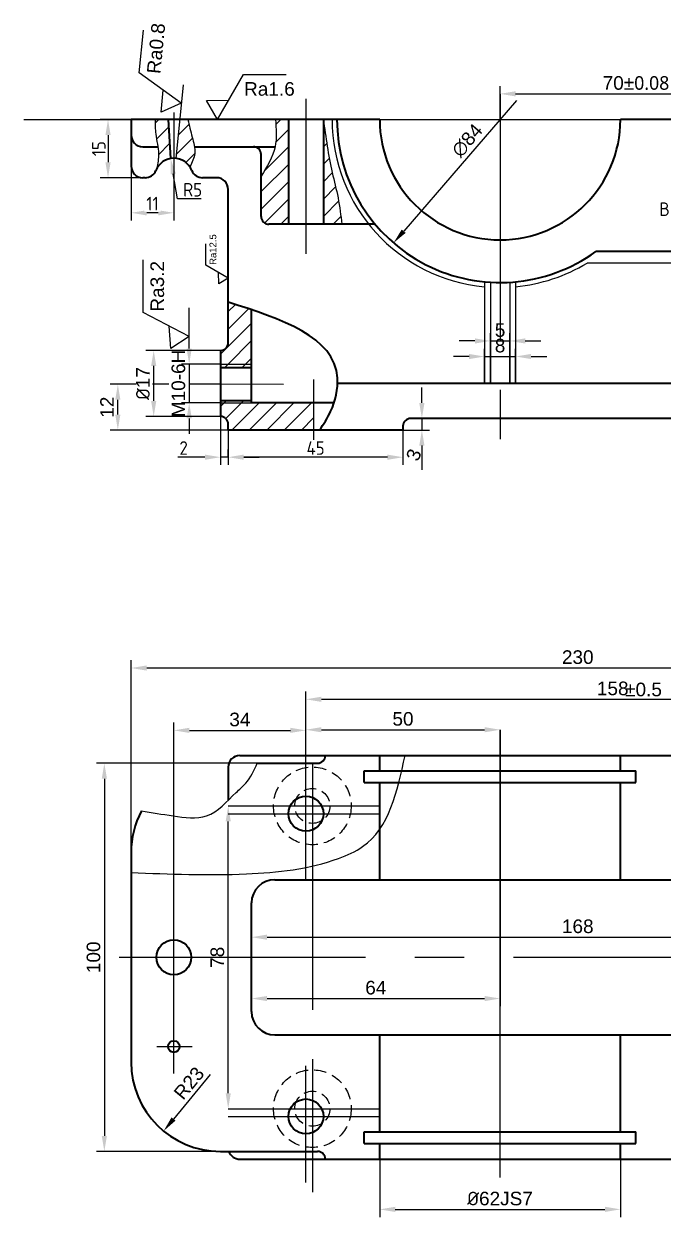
# Model space of a CAD drawing. Header units: millimetres. Extents: x 1878 to 2476, y 2073 to 2398.
# Drawn here: x 1878.1 to 2042.7, y 2077 to 2384.4 of the extents above; entities that cross this region are included whole.
import ezdxf

# ---------------------------------------------------------------- set-up
doc = ezdxf.new("R2010")
doc.units = ezdxf.units.MM
doc.linetypes.add('CENTERX2', pattern=[101.6, 63.5, -12.7, 12.7, -12.7])
doc.linetypes.add('HIDDEN2', pattern=[4.7625, 3.175, -1.5875])
for name, color, linetype in [('xvxian', 7, 'HIDDEN2'), ('中心线', 1, 'CENTERX2'), ('标注', 3, 'Continuous'), ('细实线', 7, 'Continuous')]:
    doc.layers.add(name, color=color, linetype=linetype)
doc.layers.add('粗实线', color=7, linetype='Continuous', lineweight=35)
doc.styles.add('ISOCP', font='isocp.shx', dxfattribs={"height": 3.5})
doc.styles.get("Standard").update_dxf_attribs({"font": 'arial.ttf'})
doc.dimstyles.new('ISO-25$0', dxfattribs={"dimtxt": 3.5, "dimasz": 4, "dimexe": 2, "dimexo": 0, "dimtad": 1, "dimtoh": 1, "dimdsep": 46, "dimtxsty": 'ISOCP', "dimcen": 2.5, "dimadec": 0, "dimazin": 0, "dimtfac": 1, "dimtmove": 0, "dimatfit": 3, "dimfxl": 1, "dimtfill": 1, "dimarcsym": 0})
doc.dimstyles.new('ISO-25$4', dxfattribs={"dimtxt": 3.5, "dimasz": 4, "dimexe": 2, "dimexo": 0, "dimtad": 1, "dimtoh": 1, "dimdsep": 46, "dimtxsty": 'ISOCP', "dimcen": 2.5, "dimadec": 0, "dimazin": 0, "dimtfac": 1, "dimtmove": 0, "dimatfit": 3, "dimfxl": 1, "dimtfill": 1, "dimarcsym": 0})
doc.dimstyles.new('半径标注', dxfattribs={"dimtxt": 3.5, "dimasz": 4, "dimexe": 2, "dimexo": 0, "dimgap": 1, "dimtad": 1, "dimtoh": 1, "dimdsep": 46, "dimtxsty": 'Standard', "dimcen": 2.5, "dimadec": 0, "dimazin": 0, "dimtfac": 1, "dimtmove": 0, "dimatfit": 3, "dimfxl": 1, "dimlwd": -1, "dimarcsym": 0})
pattern_1 = [(45, (-4023.5363, 697.897), (-2.245064, 2.245064), [])]

# ---------------------------------------------------------------- blocks, each defined once
blk = doc.blocks.new('*U48')
at = {"layer": 'xvxian'}
for radius in [10, 4.5]:
    blk.add_circle((-0.32, 4), radius, dxfattribs=at)
at = {"layer": '中心线'}
for p, q in [((-0.32, 15), (-0.32, -15)), ((-16.98, 4), (16.98, 4))]:
    blk.add_line(p, q, dxfattribs=at)
blk = doc.blocks.new('*U49')
at = {"layer": 'xvxian', "color": 0, "linetype": 'ByBlock', "lineweight": -2, "transparency": 16777216}
for p in [(-135, 0), (0, 0), (-135, -78), (0, -78)]:
    blk.add_blockref('*U48', p, dxfattribs=at)
blk = doc.blocks.new('*U45')
at = {"layer": '中心线'}
for p, q in [((0.5, -15), (0.5, 15)), ((-19.5, 2), (19.5, 2))]:
    blk.add_line(p, q, dxfattribs=at)
at = {"layer": '粗实线'}
blk.add_circle((0.5, 2), 4.5, dxfattribs=at)
blk = doc.blocks.new('*U47')
at = {"layer": '粗实线', "color": 0, "linetype": 'ByBlock', "lineweight": -2, "transparency": 16777216}
for p in [(0, 0), (0, -78)]:
    blk.add_blockref('*U45', p, dxfattribs=at)
blk = doc.blocks.new('*D50')
at = {"layer": 'Defpoints', "color": 0, "transparency": 16777216}
for p in [(1915.91, 2349.65), (1916.74, 2344.72)]:
    blk.add_point(p, dxfattribs=at)
at = {"layer": '标注', "color": 0, "lineweight": -2, "transparency": 16777216}
for p, q in [((1917.65, 2339.24), (1916.57, 2345.7)), ((1923.74, 2339.24), (1917.65, 2339.24))]:
    blk.add_line(p, q, dxfattribs=at)
at = {"layer": '标注', "color": 0, "transparency": 16777216}
blk.add_solid([(1917.23, 2345.81), (1915.91, 2345.59), (1915.91, 2349.65)], dxfattribs=at)
at = {"layer": '标注', "color": 0, "transparency": 16777216, "insert": (1921.57, 2341.62), "char_height": 3.5, "attachment_point": 5, "style": 'ISOCP', "bg_fill": 3, "box_fill_scale": 1.1, "bg_fill_color": 256, "bg_fill_true_color": 13158600, "bg_fill_transparency": 0}
blk.add_mtext('R5', dxfattribs=at)
blk = doc.blocks.new('*D51')
at = {"layer": 'Defpoints', "color": 0, "transparency": 16777216}
for p in [(1928.74, 2116.89), (1914.11, 2099.14)]:
    blk.add_point(p, dxfattribs=at)
at = {"layer": '标注', "color": 0, "transparency": 16777216}
blk.add_line((1926.1, 2113.69), (1916.65, 2102.23), dxfattribs=at)
blk.add_solid([(1916.14, 2102.65), (1917.16, 2101.81), (1914.11, 2099.14)], dxfattribs=at)
at = {"layer": '标注', "color": 0, "transparency": 16777216, "insert": (1920.65, 2111.46), "char_height": 3.5, "attachment_point": 5, "rotation": 50.4954}
blk.add_mtext('R23', dxfattribs=at)
blk = doc.blocks.new('*D63')
at = {"layer": 'Defpoints', "color": 0, "transparency": 16777216}
for p in [(1938.22, 2193.89), (1898.84, 2093.89), (1930.91, 2093.89)]:
    blk.add_point(p, dxfattribs=at)
at = {"layer": '标注', "color": 0, "lineweight": -2, "transparency": 16777216}
for p, q in [((1938.22, 2193.89), (1896.84, 2193.89)), ((1930.91, 2093.89), (1896.84, 2093.89))]:
    blk.add_line(p, q, dxfattribs=at)
at = {"layer": '标注', "color": 0, "transparency": 16777216}
blk.add_line((1898.84, 2189.89), (1898.84, 2097.89), dxfattribs=at)
for points in [[(1898.18, 2189.89), (1899.51, 2189.89), (1898.84, 2193.89)], [(1898.18, 2097.89), (1899.51, 2097.89), (1898.84, 2093.89)]]:
    blk.add_solid(points, dxfattribs=at)
at = {"layer": '标注', "color": 0, "transparency": 16777216, "insert": (1896.06, 2143.89), "char_height": 3.5, "attachment_point": 5, "rotation": 90}
blk.add_mtext('100', dxfattribs=at)
blk = doc.blocks.new('*D64')
at = {"layer": 'Defpoints', "color": 0, "transparency": 16777216}
for p in [(1950.74, 2202.35), (1916.74, 2167.06), (1950.74, 2167.04)]:
    blk.add_point(p, dxfattribs=at)
at = {"layer": '标注', "color": 0, "lineweight": -2, "transparency": 16777216}
for p, q in [((1916.74, 2167.06), (1916.74, 2204.35)), ((1950.74, 2167.04), (1950.74, 2204.35))]:
    blk.add_line(p, q, dxfattribs=at)
at = {"layer": '标注', "color": 0, "transparency": 16777216}
blk.add_line((1920.74, 2202.35), (1946.74, 2202.35), dxfattribs=at)
for points in [[(1920.74, 2203.02), (1920.74, 2201.69), (1916.74, 2202.35)], [(1946.74, 2203.02), (1946.74, 2201.69), (1950.74, 2202.35)]]:
    blk.add_solid(points, dxfattribs=at)
at = {"layer": '标注', "color": 0, "transparency": 16777216, "insert": (1933.74, 2205.14), "char_height": 3.5, "attachment_point": 5}
blk.add_mtext('34', dxfattribs=at)
blk = doc.blocks.new('*D65')
at = {"layer": 'Defpoints', "color": 0, "transparency": 16777216}
for p in [(1950.74, 2202.35), (2000.74, 2202.51), (2000.74, 2202.51)]:
    blk.add_point(p, dxfattribs=at)
at = {"layer": '标注', "color": 0, "lineweight": -2, "transparency": 16777216}
for p, q in [((1950.74, 2202.35), (1950.74, 2204.51)), ((2000.74, 2202.51), (2000.74, 2200.51))]:
    blk.add_line(p, q, dxfattribs=at)
at = {"layer": '标注', "color": 0, "transparency": 16777216}
blk.add_line((1954.74, 2202.51), (1996.74, 2202.51), dxfattribs=at)
for points in [[(1954.74, 2203.18), (1954.74, 2201.85), (1950.74, 2202.51)], [(1996.74, 2203.18), (1996.74, 2201.85), (2000.74, 2202.51)]]:
    blk.add_solid(points, dxfattribs=at)
at = {"layer": '标注', "color": 0, "transparency": 16777216, "insert": (1975.74, 2205.3), "char_height": 3.5, "attachment_point": 5}
blk.add_mtext('50', dxfattribs=at)
blk = doc.blocks.new('*D66')
at = {"layer": 'Defpoints', "color": 0, "transparency": 16777216}
for p in [(2108.74, 2210.35), (1950.74, 2202.51), (2108.74, 2189.37)]:
    blk.add_point(p, dxfattribs=at)
at = {"layer": '标注', "color": 0, "lineweight": -2, "transparency": 16777216}
for p, q in [((1950.74, 2202.51), (1950.74, 2212.35)), ((2108.74, 2189.37), (2108.74, 2212.35))]:
    blk.add_line(p, q, dxfattribs=at)
at = {"layer": '标注', "color": 0, "transparency": 16777216}
blk.add_line((1954.74, 2210.35), (2104.74, 2210.35), dxfattribs=at)
for points in [[(1954.74, 2211.02), (1954.74, 2209.68), (1950.74, 2210.35)], [(2104.74, 2211.02), (2104.74, 2209.68), (2108.74, 2210.35)]]:
    blk.add_solid(points, dxfattribs=at)
at = {"layer": '标注', "color": 0, "transparency": 16777216, "insert": (2029.74, 2213.14), "char_height": 3.5, "attachment_point": 5}
blk.add_mtext('158', dxfattribs=at)
blk = doc.blocks.new('*D69')
at = {"layer": 'Defpoints', "color": 0, "transparency": 16777216}
for p in [(2135.74, 2218.42), (1905.74, 2170.89), (2135.74, 2166.89)]:
    blk.add_point(p, dxfattribs=at)
at = {"layer": '标注', "color": 0, "lineweight": -2, "transparency": 16777216}
for p, q in [((1905.74, 2170.89), (1905.74, 2220.42)), ((2135.74, 2166.89), (2135.74, 2220.42))]:
    blk.add_line(p, q, dxfattribs=at)
at = {"layer": '标注', "color": 0, "transparency": 16777216}
blk.add_line((1909.74, 2218.42), (2131.74, 2218.42), dxfattribs=at)
for points in [[(1909.74, 2219.08), (1909.74, 2217.75), (1905.74, 2218.42)], [(2131.74, 2219.08), (2131.74, 2217.75), (2135.74, 2218.42)]]:
    blk.add_solid(points, dxfattribs=at)
at = {"layer": '标注', "color": 0, "transparency": 16777216, "insert": (2020.74, 2221.2), "char_height": 3.5, "attachment_point": 5}
blk.add_mtext('230', dxfattribs=at)
blk = doc.blocks.new('*D72')
at = {"layer": 'Defpoints', "color": 0, "transparency": 16777216}
for p in [(2000.74, 2202.51), (1936.74, 2157.89), (2000.74, 2133.27)]:
    blk.add_point(p, dxfattribs=at)
at = {"layer": '标注', "color": 0, "lineweight": -2, "transparency": 16777216}
for p, q in [((2000.74, 2202.51), (2000.74, 2131.27)), ((1936.74, 2157.89), (1936.74, 2131.27))]:
    blk.add_line(p, q, dxfattribs=at)
at = {"layer": '标注', "color": 0, "transparency": 16777216}
blk.add_line((1940.74, 2133.27), (1996.74, 2133.27), dxfattribs=at)
for points in [[(1940.74, 2133.93), (1940.74, 2132.6), (1936.74, 2133.27)], [(1996.74, 2133.93), (1996.74, 2132.6), (2000.74, 2133.27)]]:
    blk.add_solid(points, dxfattribs=at)
at = {"layer": '标注', "color": 0, "transparency": 16777216, "insert": (1968.74, 2136.05), "char_height": 3.5, "attachment_point": 5}
blk.add_mtext('64', dxfattribs=at)
blk = doc.blocks.new('*D73')
at = {"layer": 'Defpoints', "color": 0, "transparency": 16777216}
for p in [(2104.74, 2149.07), (1936.74, 2131.27), (2104.74, 2129.89)]:
    blk.add_point(p, dxfattribs=at)
at = {"layer": '标注', "color": 0, "lineweight": -2, "transparency": 16777216}
for p, q in [((1936.74, 2131.27), (1936.74, 2151.07)), ((2104.74, 2129.89), (2104.74, 2151.07))]:
    blk.add_line(p, q, dxfattribs=at)
at = {"layer": '标注', "color": 0, "transparency": 16777216}
blk.add_line((1940.74, 2149.07), (2100.74, 2149.07), dxfattribs=at)
for points in [[(1940.74, 2149.74), (1940.74, 2148.4), (1936.74, 2149.07)], [(2100.74, 2149.74), (2100.74, 2148.4), (2104.74, 2149.07)]]:
    blk.add_solid(points, dxfattribs=at)
at = {"layer": '标注', "color": 0, "transparency": 16777216, "insert": (2020.74, 2151.86), "char_height": 3.5, "attachment_point": 5}
blk.add_mtext('168', dxfattribs=at)
blk = doc.blocks.new('*D74')
at = {"layer": 'Defpoints', "color": 0, "transparency": 16777216}
for p in [(1930.74, 2182.89), (1930.74, 2182.89), (1930.74, 2104.89)]:
    blk.add_point(p, dxfattribs=at)
at = {"layer": '标注', "color": 0, "lineweight": -2, "transparency": 16777216}
for p, q in [((1930.74, 2182.89), (1932.74, 2182.89)), ((1930.74, 2104.89), (1932.74, 2104.89))]:
    blk.add_line(p, q, dxfattribs=at)
at = {"layer": '标注', "color": 0, "transparency": 16777216}
blk.add_line((1930.74, 2108.89), (1930.74, 2178.89), dxfattribs=at)
for points in [[(1930.07, 2178.89), (1931.4, 2178.89), (1930.74, 2182.89)], [(1930.07, 2108.89), (1931.4, 2108.89), (1930.74, 2104.89)]]:
    blk.add_solid(points, dxfattribs=at)
at = {"layer": '标注', "color": 0, "transparency": 16777216, "insert": (1927.95, 2143.89), "char_height": 3.5, "attachment_point": 5, "rotation": 90}
blk.add_mtext('78', dxfattribs=at)
blk = doc.blocks.new('*D76')
at = {"layer": 'Defpoints', "color": 0, "transparency": 16777216}
for p in [(1930.74, 2279.72), (1975.74, 2279.72), (1930.74, 2272.72)]:
    blk.add_point(p, dxfattribs=at)
at = {"layer": '标注', "color": 0, "lineweight": -2, "transparency": 16777216}
for p, q in [((1930.74, 2279.72), (1930.74, 2270.72)), ((1975.74, 2279.72), (1975.74, 2270.72)), ((1971.74, 2272.72), (1934.74, 2272.72))]:
    blk.add_line(p, q, dxfattribs=at)
at = {"layer": '标注', "color": 0, "transparency": 16777216}
for points in [[(1934.74, 2273.39), (1934.74, 2272.05), (1930.74, 2272.72)], [(1971.74, 2273.39), (1971.74, 2272.05), (1975.74, 2272.72)]]:
    blk.add_solid(points, dxfattribs=at)
at = {"layer": '标注', "color": 0, "transparency": 16777216, "insert": (1953.24, 2275.09), "char_height": 3.5, "attachment_point": 5, "style": 'ISOCP', "bg_fill": 3, "box_fill_scale": 1.1, "bg_fill_color": 256, "bg_fill_true_color": 13158600, "bg_fill_transparency": 0}
blk.add_mtext('45', dxfattribs=at)
blk = doc.blocks.new('*D77')
at = {"layer": 'Defpoints', "color": 0, "transparency": 16777216}
for p in [(1928.74, 2283.22), (1928.74, 2272.72), (1930.74, 2272.72)]:
    blk.add_point(p, dxfattribs=at)
at = {"layer": '标注', "color": 0, "lineweight": -2, "transparency": 16777216}
for p, q in [((1928.74, 2283.22), (1928.74, 2270.72)), ((1924.74, 2272.72), (1917.79, 2272.72)), ((1930.74, 2272.72), (1928.74, 2272.72)), ((1930.74, 2272.72), (1930.74, 2274.72)), ((1934.74, 2272.72), (1938.74, 2272.72))]:
    blk.add_line(p, q, dxfattribs=at)
at = {"layer": '标注', "color": 0, "transparency": 16777216}
for points in [[(1924.74, 2273.39), (1924.74, 2272.05), (1928.74, 2272.72)], [(1934.74, 2273.39), (1934.74, 2272.05), (1930.74, 2272.72)]]:
    blk.add_solid(points, dxfattribs=at)
at = {"layer": '标注', "color": 0, "transparency": 16777216, "insert": (1919.26, 2275.09), "char_height": 3.5, "attachment_point": 5, "style": 'ISOCP', "bg_fill": 3, "box_fill_scale": 1.1, "bg_fill_color": 256, "bg_fill_true_color": 13158600, "bg_fill_transparency": 0}
blk.add_mtext('2', dxfattribs=at)
blk = doc.blocks.new('*D78')
at = {"layer": 'Defpoints', "color": 0, "transparency": 16777216}
for p in [(2004.74, 2298.66), (1996.74, 2291.72), (2004.74, 2291.72)]:
    blk.add_point(p, dxfattribs=at)
at = {"layer": '标注', "color": 0, "lineweight": -2, "transparency": 16777216}
for p, q in [((1996.74, 2291.72), (1996.74, 2300.66)), ((2004.74, 2291.72), (2004.74, 2300.66))]:
    blk.add_line(p, q, dxfattribs=at)
at = {"layer": '标注', "color": 0, "transparency": 16777216}
for p, q in [((1992.74, 2298.66), (1988.74, 2298.66)), ((1996.74, 2298.66), (2004.74, 2298.66)), ((2008.74, 2298.66), (2012.74, 2298.66))]:
    blk.add_line(p, q, dxfattribs=at)
for points in [[(1992.74, 2299.33), (1992.74, 2298), (1996.74, 2298.66)], [(2008.74, 2299.33), (2008.74, 2298), (2004.74, 2298.66)]]:
    blk.add_solid(points, dxfattribs=at)
at = {"layer": '标注', "color": 0, "transparency": 16777216, "insert": (2000.74, 2301.45), "char_height": 3.5, "attachment_point": 5}
blk.add_mtext('8', dxfattribs=at)
blk = doc.blocks.new('*D79')
at = {"layer": 'Defpoints', "color": 0, "transparency": 16777216}
for p in [(2003.24, 2302.67), (1998.24, 2291.72), (2003.24, 2291.72)]:
    blk.add_point(p, dxfattribs=at)
at = {"layer": '标注', "color": 0, "transparency": 16777216}
for p, q in [((1994.24, 2302.67), (1990.24, 2302.67)), ((1998.24, 2302.67), (2003.24, 2302.67)), ((2007.24, 2302.67), (2011.24, 2302.67))]:
    blk.add_line(p, q, dxfattribs=at)
at = {"layer": '标注', "color": 0, "lineweight": -2, "transparency": 16777216}
for p, q in [((1998.24, 2291.72), (1998.24, 2304.67)), ((2003.24, 2291.72), (2003.24, 2304.67))]:
    blk.add_line(p, q, dxfattribs=at)
at = {"layer": '标注', "color": 0, "transparency": 16777216}
for points in [[(1994.24, 2303.34), (1994.24, 2302), (1998.24, 2302.67)], [(2007.24, 2303.34), (2007.24, 2302), (2003.24, 2302.67)]]:
    blk.add_solid(points, dxfattribs=at)
at = {"layer": '标注', "color": 0, "transparency": 16777216, "insert": (2000.74, 2305.45), "char_height": 3.5, "attachment_point": 5}
blk.add_mtext('5', dxfattribs=at)
blk = doc.blocks.new('*D56')
at = {"layer": 'Defpoints', "color": 0, "transparency": 16777216}
for p in [(1905.74, 2359.72), (1899.79, 2344.72), (1908.74, 2344.72)]:
    blk.add_point(p, dxfattribs=at)
at = {"layer": '标注', "color": 0, "lineweight": -2, "transparency": 16777216}
for p, q in [((1905.74, 2359.72), (1897.79, 2359.72)), ((1899.79, 2355.72), (1899.79, 2348.72)), ((1908.74, 2344.72), (1897.79, 2344.72))]:
    blk.add_line(p, q, dxfattribs=at)
at = {"layer": '标注', "color": 0, "transparency": 16777216}
for points in [[(1899.12, 2355.72), (1900.46, 2355.72), (1899.79, 2359.72)], [(1899.12, 2348.72), (1900.46, 2348.72), (1899.79, 2344.72)]]:
    blk.add_solid(points, dxfattribs=at)
at = {"layer": '标注', "color": 0, "transparency": 16777216, "insert": (1897.42, 2352.22), "char_height": 3.5, "attachment_point": 5, "rotation": 90, "style": 'ISOCP', "bg_fill": 3, "box_fill_scale": 1.1, "bg_fill_color": 256, "bg_fill_true_color": 13158600, "bg_fill_transparency": 0}
blk.add_mtext('15', dxfattribs=at)
blk = doc.blocks.new('*D57')
at = {"layer": 'Defpoints', "color": 0, "transparency": 16777216}
for p in [(1905.74, 2347.72), (1916.74, 2336.88), (1905.74, 2335.68)]:
    blk.add_point(p, dxfattribs=at)
at = {"layer": '标注', "color": 0, "lineweight": -2, "transparency": 16777216}
for p, q in [((1905.74, 2347.72), (1905.74, 2333.68)), ((1916.74, 2336.88), (1916.74, 2333.68)), ((1912.74, 2335.68), (1909.74, 2335.68))]:
    blk.add_line(p, q, dxfattribs=at)
at = {"layer": '标注', "color": 0, "transparency": 16777216}
for points in [[(1909.74, 2336.35), (1909.74, 2335.01), (1905.74, 2335.68)], [(1912.74, 2336.35), (1912.74, 2335.01), (1916.74, 2335.68)]]:
    blk.add_solid(points, dxfattribs=at)
at = {"layer": '标注', "color": 0, "transparency": 16777216, "insert": (1911.24, 2338.06), "char_height": 3.5, "attachment_point": 5, "style": 'ISOCP', "bg_fill": 3, "box_fill_scale": 1.1, "bg_fill_color": 256, "bg_fill_true_color": 13158600, "bg_fill_transparency": 0}
blk.add_mtext('11', dxfattribs=at)

msp = doc.modelspace()

# ---------------------------------------------------------------- hatches: boundary and pattern name
at = {"layer": '细实线'}
h = msp.add_hatch(dxfattribs=at)
h.set_pattern_fill('ANSI31', color=256)
h.set_pattern_definition(pattern_1)
edge = h.paths.add_edge_path()
edge.add_spline(control_points=[(1911.928, 2359.719), (1911.926, 2358.466), (1911.92, 2355.483), (1913.141, 2351.334), (1912.599, 2348.388), (1912.373, 2347.16)], knot_values=[0, 0, 0, 0, 3.7526161, 8.9340666, 12.6390979, 12.6390979, 12.6390979, 12.6390979], degree=3, periodic=0)
edge.add_arc((1916.736, 2344.719), 5, 99.50472, 150.77116, ccw=False)
edge.add_line((1915.911, 2349.65), (1915.236, 2359.719))
edge.add_line((1915.236, 2359.719), (1911.928, 2359.719))
edge = h.paths.add_edge_path()
edge.add_arc((1916.736, 2344.719), 5, 34.47889, 84.28941, ccw=False)
edge.add_spline(control_points=[(1920.858, 2347.549), (1921.425, 2348.679), (1922.646, 2351.113), (1921.354, 2355.348), (1920.703, 2358.213), (1920.361, 2359.719)], knot_values=[0, 0, 0, 0, 3.6615521, 7.8900873, 12.5767786, 12.5767786, 12.5767786, 12.5767786], degree=3, periodic=0)
edge.add_line((1920.361, 2359.719), (1918.236, 2359.719))
edge.add_line((1918.236, 2359.719), (1917.234, 2349.694))
h = msp.add_hatch(dxfattribs=at)
h.set_pattern_fill('ANSI31', color=256)
h.set_pattern_definition(pattern_1)
edge = h.paths.add_edge_path()
edge.add_arc((1941.219, 2334.719), 2, 180, 270)
edge.add_line((1941.219, 2332.719), (1946.236, 2332.719))
edge.add_line((1946.236, 2332.719), (1946.236, 2359.719))
edge.add_line((1946.236, 2359.719), (1942.915, 2359.719))
edge.add_spline(control_points=[(1942.915, 2359.719), (1943.095, 2357.335), (1943.489, 2352.094), (1940.725, 2347.589), (1939.219, 2345.134)], knot_values=[0, 0, 0, 0, 7.0009489, 15.3888456, 15.3888456, 15.3888456, 15.3888456], degree=3, periodic=0)
edge.add_line((1939.219, 2345.134), (1939.219, 2334.719))
h = msp.add_hatch(dxfattribs=at)
h.set_pattern_fill('ANSI31', color=256)
h.set_pattern_definition(pattern_1)
edge = h.paths.add_edge_path()
edge.add_line((1955.236, 2332.719), (1960.009, 2332.719))
edge.add_spline(control_points=[(1960.009, 2332.719), (1959.731, 2335.003), (1959.185, 2339.498), (1956.791, 2348.343), (1955.863, 2355.134), (1955.236, 2359.719)], knot_values=[0, 0, 0, 0, 6.8935192, 13.566593, 27.4313037, 27.4313037, 27.4313037, 27.4313037], degree=3, periodic=0)
edge.add_line((1955.236, 2359.719), (1955.236, 2332.719))
h = msp.add_hatch(dxfattribs=at)
h.set_pattern_fill('ANSI31', color=256)
h.set_pattern_definition(pattern_1)
h.paths.add_polyline_path([(1952.736, 2279.719), (1952.736, 2286.719), (1936.736, 2286.719), (1928.736, 2286.719), (1928.736, 2283.219, -0.4142136), (1930.736, 2281.219), (1930.736, 2279.719)])
edge = h.paths.add_edge_path()
edge.add_arc((1928.736, 2302.219), 2, -90, 0, ccw=False)
edge.add_line((1928.736, 2300.219), (1928.736, 2296.719))
edge.add_line((1928.736, 2296.719), (1936.736, 2296.719))
edge.add_line((1936.736, 2296.719), (1936.736, 2310.708))
edge.add_spline(control_points=[(1936.736, 2310.708), (1934.764, 2311.376), (1932.75, 2312.025), (1930.736, 2312.673)], knot_values=[43.5896442, 43.5896442, 43.5896442, 43.5896442, 48.6193662, 48.6193662, 48.6193662, 48.6193662], degree=3, periodic=0)
edge.add_line((1930.736, 2312.673), (1930.736, 2302.219))
h = msp.add_hatch(dxfattribs=at)
h.set_pattern_fill('ANSI31', color=256)
h.set_pattern_definition(pattern_1)
h.paths.add_polyline_path([(1936.736, 2287.239), (1930.736, 2287.266), (1930.736, 2286.719), (1936.736, 2286.719)])
h.paths.add_polyline_path([(1930.736, 2287.266), (1928.736, 2287.275), (1928.736, 2286.719), (1930.736, 2286.719)])
h.paths.add_polyline_path([(1930.736, 2296.719), (1928.736, 2296.719), (1928.736, 2295.775), (1930.736, 2295.766)])
h.paths.add_polyline_path([(1936.736, 2296.719), (1930.736, 2296.719), (1930.736, 2295.766), (1936.736, 2295.739)])

# ---------------------------------------------------------------- linework, layer by layer
at = {"layer": '中心线'}
for p, q in [((1950.736, 2365.071), (1950.736, 2325.111)), ((2000.736, 2366.247), (2000.736, 2268.074)), ((1916.736, 2361.53), (1916.736, 2336.883)), ((1944.99, 2291.452), (1925.236, 2291.525)), ((1952.736, 2292.711), (1952.736, 2272.798)), ((1996.736, 2291.719), (2004.736, 2291.719)), ((1936.736, 2287.239), (1928.736, 2287.275)), ((1952.398, 2193.891), (1952.398, 2083.429)), ((1930.736, 2182.891), (1969.736, 2182.891)), ((1916.736, 2113.954), (1916.736, 2167.06)), ((1902.621, 2143.891), (2149.091, 2143.891)), ((1912.372, 2120.891), (1921.454, 2120.891)), ((1930.736, 2104.891), (1969.736, 2104.891))]:
    msp.add_line(p, q, dxfattribs=at)
at = {"layer": '标注'}
for p, q in [((1907.814, 2371.737), (1908.911, 2382.708)), ((1918.656, 2363.91), (1907.814, 2371.737)), ((1927.949, 2359.719), (1934.658, 2371.286)), ((1934.658, 2371.286), (1945.684, 2371.286)), ((1913.495, 2361.582), (1913.974, 2367.29)), ((1919.127, 2368.619), (1917.234, 2349.694)), ((2000.736, 2359.719), (2000.736, 2368.33)), ((1925.118, 2364.622), (1930.846, 2364.714)), ((1927.949, 2359.719), (1925.118, 2364.622)), ((2004.978, 2364.636), (1975.917, 2330.944)), ((2004.736, 2366.33), (2066.736, 2366.33)), ((1918.656, 2363.91), (1913.495, 2361.582)), ((1878.122, 2359.719), (2143.027, 2359.719)), ((1924.953, 2322.189), (1924.953, 2327.702)), ((1908.798, 2309.96), (1908.798, 2323.599)), ((1930.736, 2318.834), (1924.953, 2322.189)), ((1928.285, 2317.419), (1928.239, 2320.283)), ((1930.736, 2318.834), (1928.285, 2317.419)), ((1920.687, 2303.839), (1908.798, 2309.96)), ((1920.687, 2300.719), (1920.687, 2311.175)), ((1915.932, 2300.766), (1915.553, 2306.482)), ((1920.687, 2303.839), (1915.932, 2300.766)), ((1928.736, 2300.219), (1909.544, 2300.219)), ((1928.736, 2296.719), (1918.687, 2296.719)), ((1920.687, 2296.719), (1920.687, 2286.719)), ((1911.544, 2287.219), (1911.544, 2296.219)), ((1907.004, 2291.512), (1900.312, 2291.512)), ((1911.388, 2291.512), (1911.255, 2291.512)), ((1915.41, 2291.562), (1911.544, 2291.512)), ((1928.736, 2291.512), (1920.641, 2291.512)), ((1980.603, 2286.719), (1980.603, 2290.719)), ((1902.312, 2283.719), (1902.312, 2287.512)), ((1928.736, 2286.719), (1918.687, 2286.719)), ((1980.603, 2282.719), (1980.603, 2279.719)), ((1980.603, 2275.719), (1980.603, 2269.432)), ((2000.736, 2087.153), (2000.736, 2202.514)), ((1969.736, 2091.891), (1969.736, 2076.955)), ((2031.736, 2091.891), (2031.736, 2076.955)), ((1973.736, 2078.955), (2027.736, 2078.955))]:
    msp.add_line(p, q, dxfattribs=at)
for points in [[(2004.736, 2366.996), (2004.736, 2365.663), (2000.736, 2366.33)], [(1975.412, 2331.379), (1976.422, 2330.509), (1973.304, 2327.915)], [(1910.878, 2296.219), (1912.211, 2296.219), (1911.544, 2300.219)], [(1920.02, 2300.719), (1921.353, 2300.719), (1920.687, 2296.719)], [(1901.646, 2287.512), (1902.979, 2287.512), (1902.312, 2291.512)], [(1910.878, 2287.219), (1912.211, 2287.219), (1911.544, 2283.219)], [(1979.936, 2286.719), (1981.27, 2286.719), (1980.603, 2282.719)], [(1901.646, 2283.719), (1902.979, 2283.719), (1902.312, 2279.719)], [(1979.936, 2275.719), (1981.27, 2275.719), (1980.603, 2279.719)], [(1973.736, 2079.622), (1973.736, 2078.288), (1969.736, 2078.955)], [(2027.736, 2079.622), (2027.736, 2078.288), (2031.736, 2078.955)]]:
    msp.add_solid(points, dxfattribs=at)
at = {"layer": '粗实线'}
for p, q in [((1958.736, 2359.719), (1905.736, 2359.719)), ((1905.736, 2359.719), (1905.736, 2347.719)), ((1915.236, 2359.719), (1915.911, 2349.65)), ((1946.236, 2359.719), (1946.236, 2332.719)), ((1955.236, 2359.719), (1955.236, 2332.719)), ((1969.736, 2359.719), (1957.486, 2359.719)), ((2047.236, 2359.719), (2031.736, 2359.719)), ((1908.736, 2352.719), (1912.633, 2352.719)), ((1922.049, 2352.719), (1942.8, 2352.719)), ((1939.219, 2334.719), (1939.219, 2350.719)), ((1909.32, 2344.719), (1908.736, 2344.719)), ((1927.736, 2344.719), (1924.153, 2344.719)), ((1930.736, 2312.673), (1930.736, 2341.719)), ((1968.565, 2332.719), (1941.219, 2332.719)), ((2070.736, 2325.719), (2025.394, 2325.719)), ((1930.736, 2302.219), (1930.736, 2312.673)), ((1936.736, 2286.719), (1936.736, 2310.708)), ((1928.736, 2300.219), (1928.736, 2300.219)), ((1928.736, 2300.219), (1928.736, 2283.219)), ((1936.736, 2295.739), (1928.736, 2295.775)), ((1975.736, 2291.719), (1958.881, 2291.719)), ((2107.736, 2291.719), (1975.736, 2291.719)), ((1936.736, 2287.239), (1928.736, 2287.275)), ((1957.971, 2286.719), (1936.736, 2286.719)), ((1928.736, 2283.219), (1928.736, 2283.219)), ((1930.736, 2279.719), (1930.736, 2281.219)), ((2063.736, 2282.719), (1977.736, 2282.719)), ((1975.736, 2279.719), (1930.736, 2279.719)), ((1975.736, 2280.719), (1975.736, 2279.719)), ((1933.736, 2195.891), (2107.57, 2195.891)), ((1969.736, 2191.891), (1969.736, 2195.891)), ((2031.736, 2191.891), (2031.736, 2195.891)), ((1930.736, 2192.891), (1930.736, 2184.353)), ((1938.218, 2193.891), (1953.736, 2193.891)), ((1965.736, 2191.891), (2035.736, 2191.891)), ((1965.736, 2188.891), (1965.736, 2191.891)), ((2035.736, 2188.891), (2035.736, 2191.891)), ((1965.736, 2188.891), (2035.736, 2188.891)), ((1969.736, 2163.891), (1969.736, 2188.891)), ((2031.736, 2163.891), (2031.736, 2188.891)), ((1905.736, 2170.891), (1905.736, 2143.891)), ((1942.736, 2163.891), (2098.736, 2163.891)), ((1936.736, 2129.891), (1936.736, 2157.891)), ((1905.736, 2143.891), (1905.736, 2116.891)), ((1942.736, 2123.891), (2098.736, 2123.891)), ((1969.736, 2098.891), (1969.736, 2123.891)), ((2031.736, 2098.891), (2031.736, 2123.891)), ((1965.736, 2098.891), (2035.736, 2098.891)), ((1965.736, 2095.891), (1965.736, 2098.891)), ((2035.736, 2095.891), (2035.736, 2098.891)), ((1928.736, 2093.891), (1953.736, 2093.891)), ((1965.736, 2095.891), (2035.736, 2095.891)), ((1969.736, 2091.891), (1969.736, 2095.891)), ((2031.736, 2091.891), (2031.736, 2095.891)), ((1933.736, 2091.891), (2107.736, 2091.891))]:
    msp.add_line(p, q, dxfattribs=at)
for centre, radius in [((1916.736, 2143.891), 4.5), ((1916.736, 2120.891), 1.5)]:
    msp.add_circle(centre, radius, dxfattribs=at)
for centre, radius, start, end in [((2000.736, 2359.719), 42, 180, 305.95057), ((2000.736, 2359.719), 31, 180, 0), ((1908.736, 2355.719), 3, 180, 270), ((1937.219, 2350.719), 2, 0, 90), ((1916.736, 2344.719), 5, 22.02431, 157.97569), ((1908.736, 2347.719), 3, 180, 270), ((1909.32, 2347.719), 3, 270, 337.97569), ((1924.153, 2347.719), 3, 202.02431, 270), ((1927.736, 2341.719), 3, 0, 90), ((1941.219, 2334.719), 2, 180, 270), ((1928.736, 2302.219), 2, 270, 0), ((1928.736, 2281.219), 2, 0, 90), ((1977.736, 2280.719), 2, 90, 180), ((1933.736, 2192.891), 3, 90, 180), ((1953.736, 2195.891), 2, 270, 0), ((1928.736, 2170.891), 23, 152.25599, 180), ((1942.736, 2157.891), 6, 90, 180), ((1942.736, 2129.891), 6, 180, 270), ((1928.736, 2116.891), 23, 180, 270), ((1933.736, 2094.891), 3, 199.47122, 270), ((1953.736, 2091.891), 2, 0, 90)]:
    msp.add_arc(centre, radius, start, end, dxfattribs=at)
msp.add_spline([(1954.279, 2279.719), (1957.112, 2284.512), (1958.86, 2293.156), (1930.736, 2312.673)], degree=3, dxfattribs=at)
at = {"layer": '细实线'}
for p, q in [((2066.736, 2322.719), (2023.132, 2322.719)), ((1996.736, 2317.91), (1996.736, 2291.719)), ((2004.736, 2317.91), (2004.736, 2291.719)), ((1998.236, 2317.793), (1998.236, 2291.719)), ((2003.236, 2317.793), (2003.236, 2291.719)), ((2003.236, 2317.793), (2003.236, 2291.719)), ((1928.736, 2296.719), (1936.736, 2296.719)), ((1928.736, 2286.719), (1936.736, 2286.719)), ((1977.736, 2282.719), (1982.603, 2282.719))]:
    msp.add_line(p, q, dxfattribs=at)
for start, end in [(180, 264.69338), (275.30662, 301.18594)]:
    msp.add_arc((2000.736, 2359.719), 43.25, start, end, dxfattribs=at)
for points in [[(1911.928, 2359.719), (1912.074, 2355.969), (1912.808, 2350.84), (1912.373, 2347.16)], [(1920.361, 2359.719), (1921.461, 2355.163), (1922.121, 2350.986), (1920.858, 2347.549)], [(1942.915, 2359.719), (1942.8, 2352.719), (1939.219, 2345.134)], [(1955.236, 2359.719), (1957.51, 2346.042), (1959.012, 2339.54), (1960.009, 2332.719)], [(1905.736, 2165.707), (1935.431, 2165.384), (1959.175, 2169.379), (1965.354, 2172.405), (1976.287, 2195.891)], [(1908.381, 2181.598), (1916.543, 2180.323), (1925.186, 2180.323), (1932.766, 2186.326), (1935.254, 2188.734), (1938.218, 2193.891)]]:
    msp.add_spline(points, degree=3, dxfattribs=at)

# ---------------------------------------------------------------- block references
at = {"layer": 'xvxian'}
msp.add_blockref('*U49', (2087.721, 2178.891), dxfattribs=at)
at = {"layer": '粗实线'}
msp.add_blockref('*U47', (1950.236, 2178.891), dxfattribs=at)

# ---------------------------------------------------------------- texts
at = {"layer": '标注', "attachment_point": 1}
for s, width, gutter_width, heights, insert, char_height, rotation in [('Ra0.8', 10.05605, 0, [9.135], (1909.756, 2371.713), 3.5, 84.28941), ('Ra12.5', 5.02803, 6.25, [4.567], (1925.921, 2322.274), 1.75, 90), ('Ra3.2', 10.05605, 12.5, [9.135], (1910.722, 2310.226), 3.5, 90.058)]:
    msp.add_mtext_dynamic_manual_height_columns(s, width=width, gutter_width=gutter_width, heights=heights, dxfattribs=dict(at, insert=insert, char_height=char_height, rotation=rotation))
at = {"layer": '标注', "insert": (2035.736, 2369.1), "char_height": 3.5, "width": 11.19917, "attachment_point": 5}
msp.add_mtext('70±{\\fMicrosoft YaHei UI|b0|i0|c134|p34;0.08}', dxfattribs=at)
at = {"layer": '标注', "char_height": 3.5, "attachment_point": 1}
for s, width, heights, insert in [('Ra1.6', 10.05605, [9.135], (1934.827, 2369.35)), ('±0.5', 10.39217, [0], (2032.935, 2214.643))]:
    msp.add_mtext_dynamic_manual_height_columns(s, width=width, gutter_width=12.5, heights=heights, dxfattribs=dict(at, insert=insert))
at = {"layer": '标注', "char_height": 3.5, "attachment_point": 5}
for s, insert, rotation in [('∅84', (1992.29, 2354.316), 49.22031), ('{\\fISOCPEUR|b0|i0|c0|p34;%%C}17', (1908.774, 2291.719), 90), ('12', (1899.532, 2285.615), 90)]:
    msp.add_mtext(s, dxfattribs=dict(at, insert=insert, rotation=rotation))
at = {"layer": '标注', "insert": (2000.736, 2081.725), "char_height": 3.5, "attachment_point": 5}
msp.add_mtext('{\\fISOCPEUR|b0|i0|c0|p34;%%C}62JS7', dxfattribs=at)
at = {"layer": '粗实线', "insert": (2041.754, 2338.363), "char_height": 3.5, "attachment_point": 1, "style": 'ISOCP'}
msp.add_mtext_dynamic_manual_height_columns('{\\C0;\\c16777215;B}', width=5.81968, gutter_width=17.5, heights=[0], dxfattribs=at)

# ---------------------------------------------------------------- dimensions: what is measured, and where the dimension line sits
at = {"layer": '标注'}
for base, p1, p2, picture, middle in [((2003.236, 2302.672), (1998.236, 2291.719), (2003.236, 2291.719), '*D79', (2000.736, 2305.451)), ((2004.736, 2298.662), (1996.736, 2291.719), (2004.736, 2291.719), '*D78', (2000.736, 2301.449)), ((2135.736, 2218.416), (1905.736, 2170.891), (2135.736, 2166.891), '*D69', (2020.736, 2221.204)), ((2108.736, 2210.349), (1950.736, 2202.514), (2108.736, 2189.373), '*D66', (2029.736, 2213.136)), ((1950.736, 2202.353), (1916.736, 2167.06), (1950.736, 2167.044), '*D64', (1933.736, 2205.141)), ((2000.736, 2202.514), (1950.736, 2202.353), (2000.736, 2202.514), '*D65', (1975.736, 2205.301)), ((2000.736, 2133.267), (1936.736, 2157.891), (2000.736, 2202.514), '*D72', (1968.736, 2136.054)), ((2104.736, 2149.071), (1936.736, 2131.267), (2104.736, 2129.891), '*D73', (2020.736, 2151.858))]:
    dim = msp.add_linear_dim(base=base, p1=p1, p2=p2, dimstyle='半径标注', dxfattribs=at)
    dim.commit()
    dim.dimension.update_dxf_attribs({"geometry": picture, "text_midpoint": middle})
for base, p1, p2, picture, middle in [((1898.843, 2093.891), (1938.218, 2193.891), (1930.908, 2093.891), '*D63', (1896.056, 2143.891)), ((1930.736, 2182.891), (1930.736, 2104.891), (1930.736, 2182.891), '*D74', (1927.949, 2143.891))]:
    dim = msp.add_linear_dim(base=base, p1=p1, p2=p2, angle=90, dimstyle='半径标注', dxfattribs=at)
    dim.commit()
    dim.dimension.update_dxf_attribs({"geometry": picture, "text_midpoint": middle})
dim = msp.add_radius_dim(center=(1928.736, 2116.891), mpoint=(1914.105, 2099.144), dimstyle='半径标注', dxfattribs=at)
dim.commit()
dim.dimension.update_dxf_attribs({"geometry": '*D51', "text_midpoint": (1922.799, 2109.689), "dimtype": 164})

# ---------------------------------------------------------------- next in the draw order: dimensions: what is measured, and where the dimension line sits
dim = msp.add_linear_dim(base=(1899.792, 2344.719), p1=(1905.736, 2359.719), p2=(1908.736, 2344.719), angle=90, dimstyle='ISO-25$0', dxfattribs=at)
dim.commit()
dim.dimension.update_dxf_attribs({"geometry": '*D56', "text_midpoint": (1897.417, 2352.219)})
dim = msp.add_radius_dim(center=(1916.736, 2344.719), mpoint=(1915.911, 2349.65), dimstyle='ISO-25$4', dxfattribs=at)
dim.commit()
dim.dimension.update_dxf_attribs({"geometry": '*D50', "text_midpoint": (1921.57, 2339.24), "dimtype": 164})
dim = msp.add_linear_dim(base=(1930.736, 2272.719), p1=(1975.736, 2279.719), p2=(1930.736, 2279.719), dimstyle='ISO-25$0', dxfattribs=at)
dim.commit()
dim.dimension.update_dxf_attribs({"geometry": '*D76', "text_midpoint": (1953.236, 2275.094)})

# ---------------------------------------------------------------- next in the draw order: linework, layer by layer
msp.add_line((1975.736, 2279.719), (1982.603, 2279.719), dxfattribs=at)

# ---------------------------------------------------------------- next in the draw order: texts
at = {"layer": '标注', "insert": (1978.524, 2273.336), "char_height": 3.5, "attachment_point": 5, "rotation": 68.53478}
msp.add_mtext('3', dxfattribs=at)

# ---------------------------------------------------------------- next in the draw order: dimensions: what is measured, and where the dimension line sits
at = {"layer": '标注'}
for base, p1, p2, picture, middle in [((1905.736, 2335.681), (1916.736, 2336.883), (1905.736, 2347.719), '*D57', (1911.236, 2338.056)), ((1928.736, 2272.719), (1930.736, 2272.719), (1928.736, 2283.219), '*D77', (1919.262, 2275.094))]:
    dim = msp.add_linear_dim(base=base, p1=p1, p2=p2, dimstyle='ISO-25$0', dxfattribs=at)
    dim.commit()
    dim.dimension.update_dxf_attribs({"geometry": picture, "text_midpoint": middle})

# ---------------------------------------------------------------- next in the draw order: linework, layer by layer
for p, q in [((1928.736, 2283.219), (1909.544, 2283.219)), ((1920.687, 2282.719), (1920.687, 2278.719)), ((1930.736, 2279.719), (1900.312, 2279.719))]:
    msp.add_line(p, q, dxfattribs=at)
msp.add_solid([(1920.02, 2282.719), (1921.353, 2282.719), (1920.687, 2286.719)], dxfattribs=at)

# ---------------------------------------------------------------- next in the draw order: texts
at = {"layer": '标注', "insert": (1917.917, 2291.719), "char_height": 3.5, "attachment_point": 5, "rotation": 90}
msp.add_mtext('M10-6H', dxfattribs=at)

doc.saveas('drawing.dxf')
